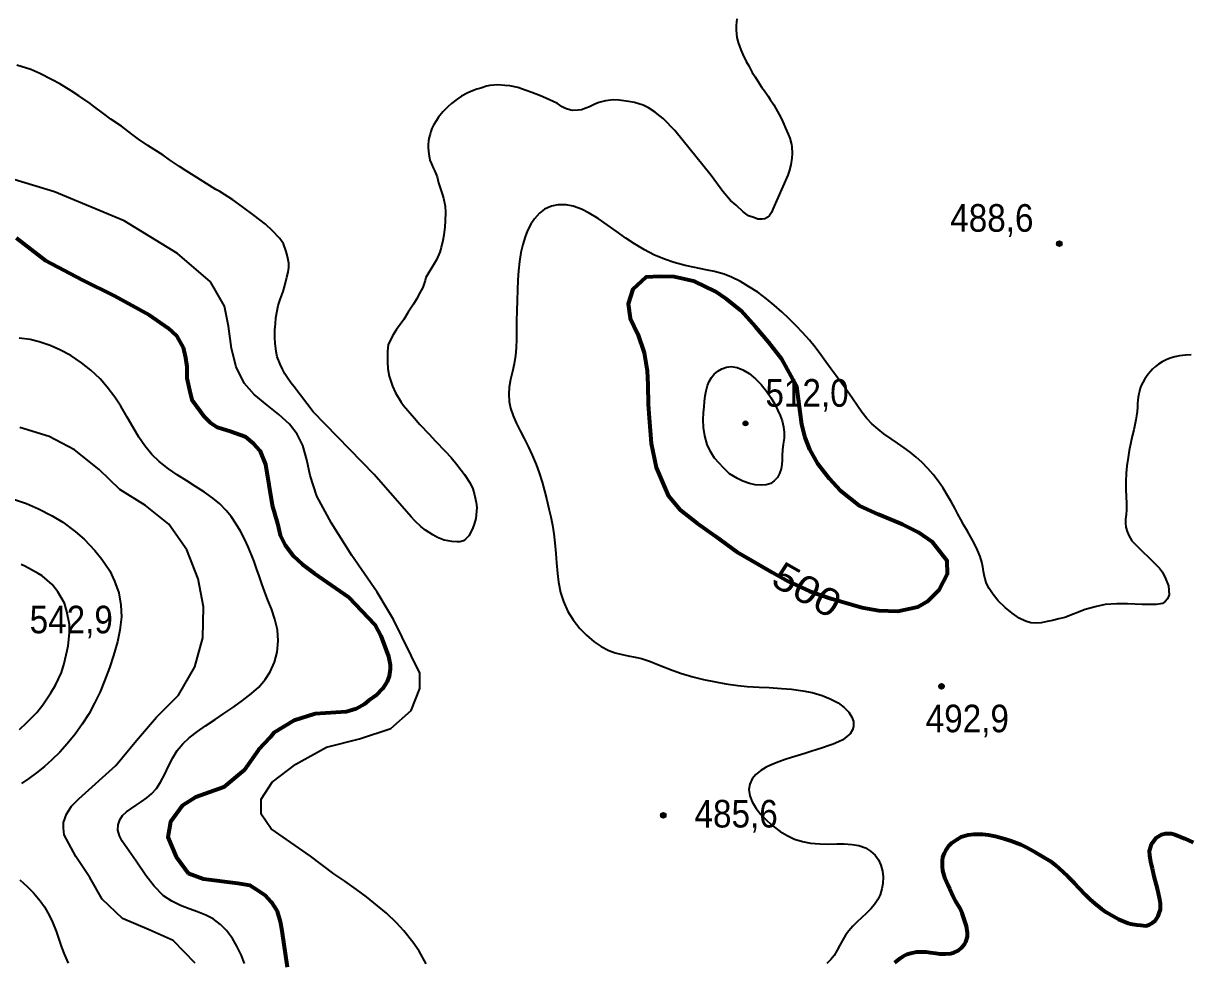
# Model space of a CAD drawing. Header units: metres. Extents: x 552626 to 559174, y 1843804 to 1852371.
# Drawn here: x 557042 to 557760, y 1847284 to 1847861 of the extents above; entities that cross this region are included whole.
import ezdxf
from ezdxf.enums import TextEntityAlignment as Align

# ---------------------------------------------------------------- set-up
doc = ezdxf.new("R2010")
doc.units = ezdxf.units.M
doc.header["$LTSCALE"] = 6.8
for name, color, linetype, lineweight in [('1', 7, 'Continuous', 25), ('2', 7, 'Continuous', 53), ('5', 7, 'Continuous', 25)]:
    doc.layers.add(name, color=color, linetype=linetype, lineweight=lineweight)
doc.layers.add('4', color=7, linetype='Continuous')

msp = doc.modelspace()

# ---------------------------------------------------------------- hatches: boundary and pattern name
at = {"layer": '5'}
for points in [[(557680.49, 1847725.45, 1), (557677.49, 1847725.45, 1)], [(557487.35, 1847614.78, 1), (557484.35, 1847614.78, 1)], [(557607.94, 1847452.87, 1), (557604.94, 1847452.87, 1)], [(557436.79, 1847373.45, 1), (557433.79, 1847373.45, 1)]]:
    msp.add_hatch(color=256, dxfattribs=at).paths.add_polyline_path(points)

# ---------------------------------------------------------------- linework, layer by layer
at = {"layer": '1'}
for points in [[(557480.59, 1847863.92), (557480.04, 1847859.79), (557480.04, 1847856.91), (557480.63, 1847852.48), (557481.33, 1847849.34), (557483.04, 1847844.79), (557484.22, 1847841.87)], [(557484.22, 1847841.87), (557486.23, 1847837.69), (557487.82, 1847834.91), (557489.9, 1847830.82), (557491.73, 1847828.15), (557493.4, 1847825.46), (557495.87, 1847821.67), (557497.47, 1847819.48), (557499.79, 1847816.27), (557501.14, 1847814.14), (557503.2, 1847810.98), (557504.57, 1847808.68), (557506.51, 1847805.01), (557507.71, 1847802.68), (557509.4, 1847799.06), (557510.54, 1847796.48), (557512.14, 1847792.93), (557513.12, 1847790.33), (557514.15, 1847786.47), (557514.38, 1847785.22), (557514.53, 1847781), (557514.43, 1847778.19), (557513.72, 1847774.04), (557512.65, 1847770.01), (557511.99, 1847767.65), (557502.64, 1847746.63), (557501.9, 1847744.57), (557500.59, 1847742.89), (557499.1, 1847741.58), (557497.79, 1847740.83), (557496.12, 1847740.64), (557493.51, 1847740.64), (557490.9, 1847741.58), (557487.73, 1847742.51), (557484.37, 1847745.13), (557480.08, 1847749.06), (557476.54, 1847752.05), (557471.88, 1847757.66), (557464.79, 1847767.38), (557442.37, 1847795.15), (557440.42, 1847797.28), (557437.38, 1847800.27), (557435.21, 1847802.44), (557431.56, 1847805.35), (557430.25, 1847806.38), (557426.2, 1847809.14), (557422.98, 1847810.64), (557417.62, 1847812.31), (557413.8, 1847813.06), (557408.03, 1847813.84), (557404.46, 1847813.93), (557399.68, 1847813.47), (557395.57, 1847812.32), (557393.06, 1847811.27), (557389.85, 1847809.71), (557387.66, 1847808.87), (557384.98, 1847807.8), (557382.97, 1847807.57), (557379.51, 1847807.43), (557378.38, 1847807.72), (557375.14, 1847808.62), (557373.14, 1847809.75), (557370.12, 1847811.69), (557367.59, 1847813.09), (557363.11, 1847815.12)], [(557201.57, 1847725.26), (557199.36, 1847728.63), (557194.61, 1847733.58), (557190.42, 1847737.4), (557183.64, 1847742.78), (557176.34, 1847748.12), (557170.35, 1847752.42), (557162.44, 1847757.48), (557159.9, 1847758.89), (557150.58, 1847764.77), (557148.28, 1847766.29), (557141.79, 1847770.38), (557137.51, 1847773.02), (557131.44, 1847777.07), (557127.47, 1847779.92), (557122.06, 1847783.46), (557118.15, 1847785.8), (557112.35, 1847789.8), (557108.35, 1847792.82), (557101.94, 1847797.76), (557095.41, 1847802.19), (557091.06, 1847805.33), (557084.66, 1847810.11), (557082.61, 1847811.74), (557075.71, 1847816.46), (557070.86, 1847819.55), (557063.92, 1847823.84), (557059.23, 1847826.35), (557051.57, 1847830.3), (557046.03, 1847832.72), (557037.43, 1847835.29)], [(557363.11, 1847815.12), (557359.74, 1847816.43), (557354.32, 1847818.61), (557350.87, 1847819.82), (557345.84, 1847821.53), (557340.89, 1847822.58), (557337.8, 1847822.9), (557333.45, 1847823.16), (557330.99, 1847823.14), (557328.57, 1847822.77), (557326.42, 1847822.36), (557322.98, 1847821.28), (557320.53, 1847820.49), (557316.94, 1847819.23), (557314.53, 1847818.11), (557311.02, 1847816.18), (557308.49, 1847814.53), (557304.91, 1847811.75), (557302.61, 1847809.62), (557299.57, 1847806.56), (557297.06, 1847803.38), (557295.69, 1847801.28), (557293.99, 1847798.37), (557292.93, 1847796.47), (557292.21, 1847794.6), (557291.74, 1847792.85), (557291.02, 1847790.23), (557290.76, 1847788.76), (557290.53, 1847786.36), (557290.56, 1847784.66), (557290.83, 1847782.32), (557291.02, 1847780.65), (557291.36, 1847778.4), (557291.7, 1847776.91), (557292.73, 1847774.57), (557293.76, 1847772.23), (557294.55, 1847770.54), (557295.73, 1847767.62), (557296.11, 1847766.56), (557297.04, 1847762.94), (557297.83, 1847760.48), (557299.16, 1847756.23), (557300.08, 1847753.37), (557301.07, 1847748.48), (557301.31, 1847744.94), (557301.1, 1847739.32), (557300.84, 1847735.73), (557300.15, 1847730.65), (557299.58, 1847727.45), (557298.65, 1847723.02), (557297.79, 1847720.21), (557295.8, 1847715.4), (557289.14, 1847704.71), (557288.85, 1847702.82), (557287.23, 1847698.47), (557285.62, 1847695.49), (557283.48, 1847691.26), (557281.63, 1847688.17), (557278.3, 1847683.2), (557275.58, 1847678.82), (557271.21, 1847672.56), (557268.6, 1847668.7), (557266.02, 1847663.14), (557265.53, 1847659.27), (557265.51, 1847652.74)], [(557156.75, 1847701.99), (557136.39, 1847719.33), (557103.53, 1847739.58), (557060.61, 1847757.46), (557021.93, 1847769.03)], [(557575.42, 1847605.29), (557571.04, 1847608.41), (557567.4, 1847611.18), (557563.6, 1847614.59), (557560.62, 1847617.73), (557557.52, 1847621.68), (557554.72, 1847625.63), (557551.71, 1847630.1), (557548.43, 1847634.76), (557545.15, 1847639.32), (557541.69, 1847644), (557538.6, 1847648.21), (557535.3, 1847652.73), (557532.24, 1847656.94), (557528.64, 1847661.66), (557525.15, 1847665.96), (557520.93, 1847670.72), (557517.09, 1847674.76), (557512.51, 1847679.31), (557508.42, 1847683.23), (557503.56, 1847687.61), (557498.76, 1847691.54), (557493.42, 1847695.54), (557487.8, 1847699.18), (557482.83, 1847702.17), (557477.32, 1847704.86), (557472.8, 1847706.62), (557466.88, 1847708.3), (557461.51, 1847709.42), (557454.74, 1847710.74), (557448.7, 1847712.02), (557441.87, 1847713.82), (557435.98, 1847715.88), (557429.42, 1847718.66), (557423.8, 1847721.59), (557417.56, 1847725.28), (557412.25, 1847728.88), (557406.26, 1847733.09), (557400.76, 1847737.04), (557395.21, 1847740.86), (557389.73, 1847744.19), (557385.04, 1847746.63), (557379.84, 1847748.53), (557375.52, 1847749.36), (557370.48, 1847749.42), (557366.4, 1847748.55), (557362.25, 1847746.6), (557359.11, 1847744.14), (557356.07, 1847740.8), (557353.85, 1847737.46), (557351.8, 1847733.62), (557350.24, 1847729.66), (557348.85, 1847725.02), (557347.7, 1847719.99), (557346.87, 1847714.57), (557346.23, 1847708.82), (557345.87, 1847703.12), (557345.59, 1847696.76), (557345.36, 1847690.73), (557345.17, 1847683.95), (557345.04, 1847678.18), (557344.99, 1847671.92), (557344.92, 1847666.68), (557344.75, 1847661.32), (557344.28, 1847656.52)], [(557265.51, 1847652.74), (557265.85, 1847648.37), (557266.61, 1847643.96), (557268.68, 1847637.76), (557270.42, 1847633.63), (557273.98, 1847627.77), (557275.38, 1847625.89), (557282.12, 1847618.1), (557285.54, 1847614.17), (557291.31, 1847608.22), (557295.2, 1847603.92), (557301.08, 1847597.73), (557304.76, 1847593.74), (557308.29, 1847589.57), (557312.91, 1847583.31), (557316.41, 1847577.95), (557318.17, 1847574.42), (557319.17, 1847570.89), (557320.16, 1847566), (557320.5, 1847562.99), (557320.17, 1847558.54), (557319.93, 1847556.14), (557318.98, 1847552.64), (557318.13, 1847550.42), (557316.69, 1847547.46), (557315.54, 1847545.63), (557313.67, 1847543.47), (557312.34, 1847542.55), (557310.03, 1847541.95), (557308.26, 1847541.83), (557305.17, 1847542.15), (557302.94, 1847542.4), (557300.5, 1847542.97), (557296.42, 1847544.54), (557293.44, 1847546.15), (557289.04, 1847549.03), (557286.26, 1847551.09), (557282.45, 1847554.72), (557280.11, 1847557.33), (557257.38, 1847583.3), (557219.77, 1847621.92), (557208.09, 1847637.34), (557206.39, 1847639.53), (557203.96, 1847642.83), (557202.49, 1847645.38), (557201.06, 1847648.18), (557199.6, 1847651.32), (557197.72, 1847655.85), (557197.02, 1847658.99), (557196.52, 1847664.11), (557196.23, 1847667.38), (557196.32, 1847672.48), (557196.59, 1847676.07), (557196.93, 1847679.76), (557198.35, 1847687.3), (557199.62, 1847691), (557201.33, 1847696.03), (557202.36, 1847699.63), (557203.72, 1847704.79), (557204.38, 1847707.91), (557204.91, 1847710.69), (557204.92, 1847713.42), (557204.03, 1847717.62), (557203.25, 1847720.55), (557201.57, 1847725.26)], [(557289.45, 1847281.98), (557284.99, 1847289.72), (557281.18, 1847295.32), (557275.62, 1847302.29), (557271.18, 1847307.15), (557264.88, 1847313.23), (557259.53, 1847317.79), (557252.58, 1847323.19), (557246.52, 1847327.78), (557239.29, 1847332.96), (557232.61, 1847337.47), (557218.11, 1847348.4), (557194.1, 1847365.16), (557187.83, 1847374.06), (557187.83, 1847383.48), (557194.62, 1847393.95), (557209.24, 1847404.95), (557228.03, 1847415.42), (557248.39, 1847420.65), (557267.71, 1847426.94), (557280.24, 1847437.93), (557285.46, 1847451.55), (557285.46, 1847460.97), (557269.27, 1847493.95), (557265.6, 1847500.27), (557259.13, 1847510.76), (557243.57, 1847533.53), (557231.14, 1847553.35), (557222.13, 1847569.89), (557218.03, 1847582.74), (557215.98, 1847592.44), (557213.39, 1847601.19), (557209.97, 1847608.16), (557205.19, 1847614.31), (557198.64, 1847620.32), (557191.54, 1847625.93), (557183.61, 1847632.49), (557177.33, 1847639.46), (557172.41, 1847649.71), (557169.68, 1847660.92), (557167.77, 1847674.73), (557165.31, 1847686.89), (557156.75, 1847701.99)], [(557181.94, 1847448.47), (557186.36, 1847452.45), (557190.41, 1847457.09), (557193.47, 1847461.76), (557196.02, 1847467.68), (557197.6, 1847473.97), (557198.36, 1847480.89), (557197.83, 1847487.76), (557196.35, 1847494.21), (557194.13, 1847500.63), (557191.88, 1847506.02), (557189.83, 1847511.48), (557188.25, 1847515.95), (557186.65, 1847520.83), (557185.26, 1847524.83), (557183.49, 1847529.72), (557181.91, 1847533.76), (557179.8, 1847538.82), (557177.73, 1847543.19), (557175.06, 1847548.4), (557172.5, 1847552.79), (557169.37, 1847557.46), (557166.28, 1847561.25), (557162.36, 1847565.27), (557158.03, 1847568.8), (557153.09, 1847572.44), (557147.53, 1847575.98), (557142.13, 1847579.33), (557136.07, 1847583.13), (557130.74, 1847586.82), (557125.16, 1847591.23), (557120.64, 1847595.64), (557116.29, 1847600.92), (557112.68, 1847606.28), (557108.87, 1847612.66), (557105.42, 1847618.64), (557101.44, 1847625.31), (557097.76, 1847630.93), (557093.2, 1847637.09), (557088.71, 1847642.19), (557083.09, 1847647.62), (557077.27, 1847652.16), (557070.81, 1847656.5), (557064.01, 1847660.08), (557057.94, 1847662.84), (557051.2, 1847665.07), (557045.72, 1847666.35), (557038.89, 1847667.33)], [(557344.28, 1847656.52), (557343.48, 1847651.56), (557342.43, 1847646.68), (557341.33, 1847641.9), (557340.53, 1847637.15), (557340.15, 1847632.84), (557340.47, 1847628.29), (557341.28, 1847624.13), (557342.85, 1847619.35), (557344.7, 1847615.11), (557347.24, 1847610.12), (557349.66, 1847605.58), (557352.42, 1847600.17), (557354.69, 1847595.3), (557357.02, 1847589.51), (557358.87, 1847584.33), (557360.71, 1847578.61), (557362.25, 1847573.18), (557363.68, 1847567.79), (557364.95, 1847562.22), (557366.03, 1847557.31), (557367.06, 1847552.14), (557367.87, 1847546.79), (557368.57, 1847541.26), (557369.12, 1847534.74), (557369.54, 1847529.01), (557370.11, 1847522.44), (557370.78, 1847517.02), (557372.11, 1847510.69), (557373.84, 1847505.13), (557376.63, 1847499.01), (557379.76, 1847493.92), (557383.95, 1847488.59), (557388, 1847484.41), (557392.79, 1847480.35), (557397.09, 1847477.47), (557401.71, 1847475.03), (557405.71, 1847473.52), (557409.92, 1847472.4), (557413.74, 1847471.67), (557417.98, 1847470.9), (557421.88, 1847470.01), (557427.31, 1847468.22), (557432.41, 1847466.2), (557439.63, 1847463.32), (557445.85, 1847461.02), (557453.53, 1847458.66), (557459.93, 1847457.12), (557467.48, 1847455.58), (557473.76, 1847454.41), (557481.05, 1847453.37), (557486.94, 1847452.77), (557494.24, 1847452.32), (557500.48, 1847452.07), (557507.92, 1847451.63), (557514.22, 1847451.11), (557521.1, 1847450.14), (557526.87, 1847449.03), (557532.99, 1847447.29), (557538.05, 1847445.25), (557542.85, 1847442.73), (557546.62, 1847439.86), (557549.47, 1847437), (557551.35, 1847433.8), (557552.25, 1847431.18)], [(557759.99, 1847656.98), (557756.56, 1847656.79), (557752.94, 1847656.34), (557750.09, 1847655.74), (557747.12, 1847654.9), (557744.66, 1847653.86), (557742.19, 1847652.65), (557739.99, 1847651.19), (557738.04, 1847649.76), (557736.35, 1847648.19), (557734.99, 1847646.76), (557733.69, 1847645.15), (557732.52, 1847643.58), (557731.34, 1847641.75), (557730.32, 1847640.03), (557729.41, 1847638.11), (557728.74, 1847636.46), (557728.2, 1847634.59), (557727.8, 1847632.93), (557727.51, 1847630.98), (557727.3, 1847629.16), (557727.14, 1847626.99), (557726.97, 1847624.72), (557726.76, 1847622.19), (557726.49, 1847619.54), (557726.1, 1847616.9), (557725.51, 1847613.88), (557724.78, 1847610.8), (557723.82, 1847606.88), (557722.91, 1847602.96), (557721.96, 1847598.19), (557721.23, 1847593.8), (557720.58, 1847588.65), (557720.15, 1847584.06), (557719.91, 1847578.81), (557719.87, 1847574.31), (557720.02, 1847569.47), (557720.24, 1847565.6)], [(557149.03, 1847519.15), (557142.04, 1847537.02), (557130.97, 1847552.76), (557116.6, 1847564.25), (557100.92, 1847574.01), (557088.08, 1847586.45), (557073.07, 1847598.6), (557057.45, 1847606.77), (557039.43, 1847612.22)], [(557720.24, 1847565.6), (557720.21, 1847561.64), (557720.13, 1847558.69), (557719.73, 1847555.76), (557719.69, 1847553.4), (557719.83, 1847550.93), (557720.72, 1847548.25), (557721.8, 1847545.68), (557723.65, 1847542.38), (557740.51, 1847525.74), (557742.42, 1847523.11), (557744.32, 1847519.28), (557746.23, 1847514.74), (557746.47, 1847509.24), (557745.52, 1847506.85), (557744.09, 1847505.17), (557742.42, 1847503.98), (557738.84, 1847503.26), (557730.01, 1847503.26), (557720.95, 1847503.74), (557714.27, 1847503.74), (557707.12, 1847503.26), (557701.87, 1847502.07), (557694.96, 1847500.15), (557682.34, 1847495.3), (557678.73, 1847494.38), (557674.83, 1847493.48), (557671.46, 1847492.73), (557667.86, 1847492.06), (557664.81, 1847491.79), (557661.49, 1847491.97), (557658.08, 1847493.08), (557654.27, 1847494.94), (557649.84, 1847497.91), (557645.58, 1847501.49), (557641.41, 1847505.5), (557638.17, 1847509.5), (557635.77, 1847513.02), (557634.24, 1847516.26), (557633.33, 1847518.81), (557632.74, 1847521.45), (557632.33, 1847523.65), (557631.9, 1847526.44), (557631.22, 1847529.28), (557630.2, 1847532.82), (557628.57, 1847536.69), (557626.74, 1847540.59), (557624.51, 1847544.69), (557622.41, 1847548.37), (557620.3, 1847552.05), (557618.32, 1847555.65), (557616.58, 1847558.91), (557614.62, 1847562.62), (557612.59, 1847566.3), (557610.22, 1847570.47), (557607.47, 1847574.84), (557604.65, 1847579.01), (557601.25, 1847583.34), (557598.01, 1847587.03), (557594.28, 1847590.81), (557590.87, 1847593.93), (557587.1, 1847597.03), (557583.52, 1847599.69), (557579.34, 1847602.62), (557575.42, 1847605.29)], [(557034.92, 1847568.37), (557043.46, 1847565.38), (557050.89, 1847562.23), (557059.22, 1847557.91), (557065.78, 1847553.95), (557073.46, 1847548.16), (557078.91, 1847543.4), (557085.54, 1847536.54), (557089.84, 1847531.2), (557094.75, 1847524.01), (557097.67, 1847517.65), (557100.31, 1847510.39), (557101.5, 1847502.83), (557101.84, 1847495.58), (557100.91, 1847487.43), (557099.41, 1847480.19), (557096.96, 1847471.78), (557094.48, 1847464.33), (557091.47, 1847456.36), (557088.73, 1847449.45), (557085.37, 1847442.42), (557081.98, 1847436.14), (557077.65, 1847429.48), (557073.39, 1847423.52), (557068.4, 1847417.38), (557063.99, 1847412.43), (557059.04, 1847407.56), (557054.49, 1847403.52), (557049.66, 1847399.69), (557044.87, 1847396.2), (557040.37, 1847393.14)], [(557039.2, 1847426.23), (557043.48, 1847430.32), (557049.85, 1847436.84), (557053.59, 1847441.54), (557058.54, 1847448.85), (557061.32, 1847453.63), (557064.98, 1847461.45), (557066.73, 1847466.88), (557068.56, 1847474.96), (557069.09, 1847477.78), (557069.98, 1847485.76), (557069.96, 1847490.88), (557068.37, 1847498.96), (557066.84, 1847504.1), (557062.71, 1847511.13), (557059.36, 1847515.49), (557053.14, 1847520.95), (557050.65, 1847522.4), (557042.39, 1847526.94), (557040.28, 1847527.93)], [(557147.31, 1847282.35), (557133.71, 1847296.47), (557118.88, 1847303.01), (557102.63, 1847309.91), (557090.02, 1847321.78), (557082.47, 1847335.17), (557073.86, 1847348.09), (557066.63, 1847361.38), (557066.18, 1847365.47), (557066.18, 1847369.11), (557067.99, 1847374.11), (557071.16, 1847379.11), (557075.7, 1847383.66), (557098.53, 1847404.16), (557111.23, 1847419.58), (557123.51, 1847433.86), (557136.9, 1847447.42), (557146.96, 1847464.85), (557151.87, 1847482.76), (557152.35, 1847501.79), (557149.03, 1847519.15)], [(557177.56, 1847282.25), (557175.66, 1847287.22), (557172.97, 1847292.94), (557170.19, 1847297.67), (557166.53, 1847302.59), (557162.93, 1847306.24), (557158.32, 1847309.65), (557153.85, 1847311.99), (557148.74, 1847314.06), (557143.64, 1847315.9), (557138.24, 1847318), (557132.98, 1847320.51), (557127.85, 1847323.82), (557122.08, 1847329.91), (557116.92, 1847336.31), (557110.9, 1847345.17), (557106.56, 1847351.35), (557102.41, 1847357.45), (557100.59, 1847360.81), (557099.57, 1847364.31), (557099.78, 1847367.61), (557100.9, 1847370.69), (557102.51, 1847373.3), (557104.92, 1847375.65), (557107.56, 1847377.5), (557110.96, 1847379.64), (557114.1, 1847381.66), (557117.58, 1847384.15), (557120.4, 1847386.59), (557123.4, 1847390.05), (557125.93, 1847393.95), (557128.51, 1847398.76), (557130.93, 1847403.77), (557133.44, 1847408.76), (557136.22, 1847413.33), (557139.7, 1847417.49), (557143.62, 1847421.22), (557148.64, 1847425.03), (557153.53, 1847428.47), (557159.47, 1847432.44), (557164.82, 1847436.07), (557171.03, 1847440.28), (557176.39, 1847444.16), (557181.94, 1847448.47)], [(557552.25, 1847431.18), (557552.29, 1847428.22), (557551.69, 1847426.08), (557550.17, 1847423.65), (557548.3, 1847421.92), (557545.65, 1847420.01), (557543.01, 1847418.64), (557539.79, 1847417.27), (557536.82, 1847416.18), (557533.26, 1847415), (557530.03, 1847413.93), (557526.14, 1847412.71), (557522.38, 1847411.51), (557518.2, 1847410.25), (557514.17, 1847409.03), (557510.26, 1847407.78), (557506.28, 1847406.39), (557502.61, 1847404.92), (557498.64, 1847403.04), (557495.32, 1847401.13), (557492.12, 1847398.56), (557490.02, 1847396.01), (557488.46, 1847392.61), (557487.98, 1847389.36), (557488.53, 1847385.37), (557489.92, 1847381.76), (557492.46, 1847377.61), (557495.34, 1847374.01), (557499.19, 1847370.07), (557502.93, 1847366.8), (557507.19, 1847363.56), (557511.49, 1847361.02), (557515.94, 1847358.87), (557521.02, 1847357.32), (557525.88, 1847356.34), (557531.56, 1847355.82), (557536.49, 1847355.77), (557541.97, 1847355.84), (557546.57, 1847355.9), (557551.54, 1847355.58), (557555.55, 1847354.87), (557559.67, 1847353.35), (557562.75, 1847351.45), (557565.63, 1847348.86), (557567.62, 1847345.95), (557569.19, 1847342.75), (557570.09, 1847339.06), (557570.48, 1847335.56), (557570.36, 1847331.57), (557569.79, 1847328.21), (557568.72, 1847324.58), (557567.31, 1847321.62), (557565.26, 1847318.47), (557562.98, 1847315.85), (557560.1, 1847312.97), (557557.35, 1847310.48), (557554.32, 1847307.63), (557551.81, 1847305.12), (557549.41, 1847302.35), (557547.46, 1847299.62), (557545.71, 1847296.7), (557543.96, 1847293.46), (557542.32, 1847290.41), (557540.33, 1847287.21), (557538.41, 1847284.67)], [(557039.37, 1847333.73), (557043.97, 1847329.59), (557047.84, 1847325.81), (557051.79, 1847320.88), (557054.49, 1847317), (557057.57, 1847311.66), (557059.44, 1847307.59)], [(557059.44, 1847307.59), (557061.66, 1847302.2), (557063.14, 1847297.78), (557065.04, 1847292.35), (557066.77, 1847287.63), (557069.13, 1847282.46)], [(557538.41, 1847284.67), (557535.97, 1847282.26)]]:
    msp.add_lwpolyline(points, dxfattribs=at)
msp.add_lwpolyline([(557472.28, 1847587.36), (557469.62, 1847590.25), (557466.85, 1847593.47), (557464.23, 1847597.49), (557462.27, 1847601.88), (557460.76, 1847607.14), (557460.02, 1847612.26), (557459.83, 1847617.22), (557460.06, 1847621.22), (557460.42, 1847625.02), (557460.71, 1847628.27), (557461.08, 1847631.84), (557461.59, 1847634.89), (557462.38, 1847638.02), (557463.46, 1847640.58), (557464.94, 1847643.07), (557466.64, 1847645.05), (557468.88, 1847646.99), (557471.2, 1847648.41), (557474.17, 1847649.45), (557477.08, 1847649.76), (557480.68, 1847649.25), (557484.29, 1847647.8), (557488.17, 1847645.48), (557492.01, 1847642.29), (557495.47, 1847638.77), (557498.83, 1847634.56), (557501.46, 1847630.7), (557503.91, 1847626.6), (557505.65, 1847623.17), (557507.18, 1847619.59), (557508.36, 1847616.33), (557509.27, 1847612.71), (557509.63, 1847609.23), (557509.56, 1847605.59), (557509.1, 1847601.98), (557508.73, 1847598.54), (557508.48, 1847595.07), (557508.42, 1847592.23), (557508.24, 1847589.38), (557507.74, 1847586.77), (557506.83, 1847584.03), (557505.47, 1847581.43), (557503.57, 1847579.32), (557501.4, 1847577.81), (557498.53, 1847576.95), (557495.6, 1847576.66), (557491.82, 1847576.92), (557488.32, 1847577.71), (557484.13, 1847579.3), (557480.99, 1847580.8), (557475.98, 1847583.8)], close=True, dxfattribs=at)
at = {"layer": '2'}
for points in [[(557037.02, 1847728.98), (557055.09, 1847715.17), (557077.62, 1847703.28), (557097.65, 1847693.38), (557118.92, 1847681.64), (557130.42, 1847673.57), (557135.88, 1847668.48), (557139.78, 1847661.44), (557141.34, 1847655.18), (557142.13, 1847649.7), (557142.13, 1847642.66), (557143.69, 1847635.23), (557145.25, 1847629.36), (557152.66, 1847619.18), (557156.56, 1847615.27), (557160.85, 1847612.53), (557169.44, 1847609.79), (557178.02, 1847606.66), (557183.09, 1847602.36), (557186.99, 1847598.05), (557190.51, 1847589.45), (557194.66, 1847564.38), (557197.92, 1847553.06), (557199.48, 1847546.01), (557202.6, 1847539.75), (557207.67, 1847533.1), (557213.14, 1847528.02), (557220.55, 1847522.54), (557241.72, 1847507.81), (557257.86, 1847490.92), (557261.58, 1847483.92), (557264.84, 1847475.05), (557266.24, 1847471.31), (557267.17, 1847466.18), (557267.17, 1847463.38), (557266.71, 1847459.17), (557265.31, 1847455.91), (557262.52, 1847451.24), (557258.79, 1847447.5), (557254.14, 1847444.23), (557251.34, 1847441.9), (557246.22, 1847439.1), (557240.17, 1847437.23), (557221.05, 1847436.01), (557208.16, 1847431.92), (557195.56, 1847424.2), (557193.38, 1847421.4), (557186.27, 1847413.85), (557177.39, 1847401.28), (557164.86, 1847390.81), (557147.64, 1847384.53), (557139.28, 1847379.29), (557131.97, 1847369.34), (557130.41, 1847359.92), (557135.63, 1847347.88), (557142.94, 1847337.93)], [(557593.51, 1847289.39), (557597.01, 1847289.29), (557599.46, 1847288.99), (557603, 1847288.57), (557605.38, 1847288.17), (557608.86, 1847288.24), (557612.16, 1847288.45), (557614.19, 1847288.94), (557616.95, 1847290.17), (557618.68, 1847291.78), (557620.88, 1847294.36), (557621.5, 1847295.51), (557622.45, 1847298.78), (557622.44, 1847301.03), (557621.81, 1847305.11), (557620.87, 1847308.25), (557619.13, 1847313.2), (557617.68, 1847316.45), (557615.09, 1847320.89), (557613.51, 1847323.78), (557611.54, 1847327.88), (557610.4, 1847330.58), (557608.8, 1847334.39), (557608.06, 1847336.46), (557607.23, 1847339.36), (557607.08, 1847342.17), (557607.01, 1847345.66), (557607.37, 1847347.61), (557608.23, 1847350.2), (557609.21, 1847351.81), (557611.12, 1847354.78), (557612.75, 1847356.46), (557615.99, 1847358.66), (557618.65, 1847360.13), (557622.92, 1847361.37), (557626.36, 1847361.77), (557631.6, 1847361.78), (557635.38, 1847361.47), (557639.38, 1847360.68), (557645.39, 1847359.04), (557649.37, 1847357.67), (557655.36, 1847355.45), (557658.98, 1847353.62), (557664.58, 1847350.52), (557668.05, 1847348.51), (557673.43, 1847345.13), (557676.54, 1847342.66), (557681.08, 1847338.61), (557684.14, 1847335.88), (557688.37, 1847331.63), (557691.02, 1847328.78), (557695.09, 1847324.5), (557697.73, 1847321.81), (557700.51, 1847319.3), (557704.81, 1847315.89), (557707.88, 1847313.75), (557712.51, 1847311.12), (557715.43, 1847309.54), (557721.28, 1847307.14), (557722.74, 1847306.72), (557726.65, 1847306.01), (557729.1, 1847305.71), (557732.2, 1847305.48), (557733.97, 1847306.02), (557736.55, 1847307.39)], [(557736.55, 1847307.39), (557738.06, 1847308.73), (557739.84, 1847311.35), (557740.45, 1847313.25), (557741.12, 1847315.4), (557741.27, 1847319.16), (557740.9, 1847321.7), (557739.95, 1847325.58), (557739.4, 1847328.26), (557738.23, 1847332.62), (557737.36, 1847335.84), (557736.23, 1847340.62), (557735.52, 1847343.86), (557734.74, 1847348.51), (557734.47, 1847351.56), (557735.59, 1847355.6), (557737.22, 1847358.03), (557738.68, 1847359.86), (557741.88, 1847361.64), (557744.22, 1847362.32), (557747.79, 1847362.32), (557750.11, 1847361.67), (557753.6, 1847360.24), (557756.05, 1847359.19), (557761.33, 1847356.64)], [(557142.94, 1847337.93), (557142.94, 1847337.93), (557152.33, 1847334.27), (557173.53, 1847331.76), (557180.97, 1847330.36), (557184.69, 1847328.03), (557190.28, 1847324.3), (557194, 1847320.1), (557197.72, 1847314.5), (557199.58, 1847307.97), (557200.51, 1847302.37), (557203.77, 1847279.98)], [(557577.72, 1847282.84), (557580.75, 1847285.35), (557582.92, 1847286.76), (557585.36, 1847287.95), (557587.69, 1847288.64), (557591.1, 1847289.36), (557593.51, 1847289.39)]]:
    msp.add_lwpolyline(points, dxfattribs=at)
msp.add_lwpolyline([(557520.52, 1847614.19), (557517.53, 1847637.58), (557508.15, 1847654.31), (557500.13, 1847664.5), (557492.02, 1847674.22), (557483.13, 1847684), (557474.09, 1847691.18), (557466.96, 1847696.29), (557454.72, 1847702.19), (557441.92, 1847704.98), (557433.07, 1847705.18), (557424.6, 1847704.82), (557416.48, 1847697.34), (557413.7, 1847688.35), (557414.87, 1847679.51), (557419.65, 1847669.71), (557423.57, 1847658.14), (557425.28, 1847647.22), (557425.81, 1847638.61), (557425.99, 1847626.46), (557426.49, 1847618.15), (557427.85, 1847602.33), (557430.91, 1847587.61), (557438.22, 1847570.35), (557445.63, 1847561.46), (557456.14, 1847553.39), (557467.42, 1847545.25), (557480.55, 1847535.65), (557493.6, 1847528.02), (557502.4, 1847522.94), (557512.3, 1847517.53), (557525.18, 1847511.41), (557538.31, 1847506.98), (557557.37, 1847501.41), (557567.92, 1847499.58), (557579.68, 1847499.25), (557591.85, 1847501.87), (557598.28, 1847505.5), (557605.1, 1847512.37), (557610.21, 1847522.24), (557609.91, 1847530.12), (557600.99, 1847541.57), (557592.39, 1847547.58), (557582.38, 1847552.52), (557567.67, 1847558.74), (557556.1, 1847564.11), (557544.08, 1847573.38), (557537.61, 1847580.7), (557530.46, 1847589.92), (557525.49, 1847598.78), (557522.52, 1847606.05)], close=True, dxfattribs=at)
at = {"layer": '5'}
for centre in [(557678.99, 1847725.45), (557606.44, 1847452.87), (557435.29, 1847373.45)]:
    msp.add_circle(centre, 1.5, dxfattribs=at)
at = {"layer": '5', "lineweight": 13}
msp.add_circle((557485.85, 1847614.78), 1.5, dxfattribs=at)

# ---------------------------------------------------------------- texts
at = {"layer": '4', "width": 1.15}
msp.add_text('500', height=17, rotation=330.267, dxfattribs=at).set_placement((557519.49, 1847504.94), align=Align.CENTER)
at = {"layer": '5', "width": 0.9}
for s, p in [('488,6', (557611.85, 1847732.8)), ('512,0', (557498.14, 1847625.07)), ('542,9', (557045.4, 1847485.51)), ('492,9', (557596.76, 1847424.59)), ('485,6', (557454.51, 1847365.95))]:
    msp.add_text(s, height=17, dxfattribs=at).set_placement(p)

doc.saveas('drawing.dxf')
